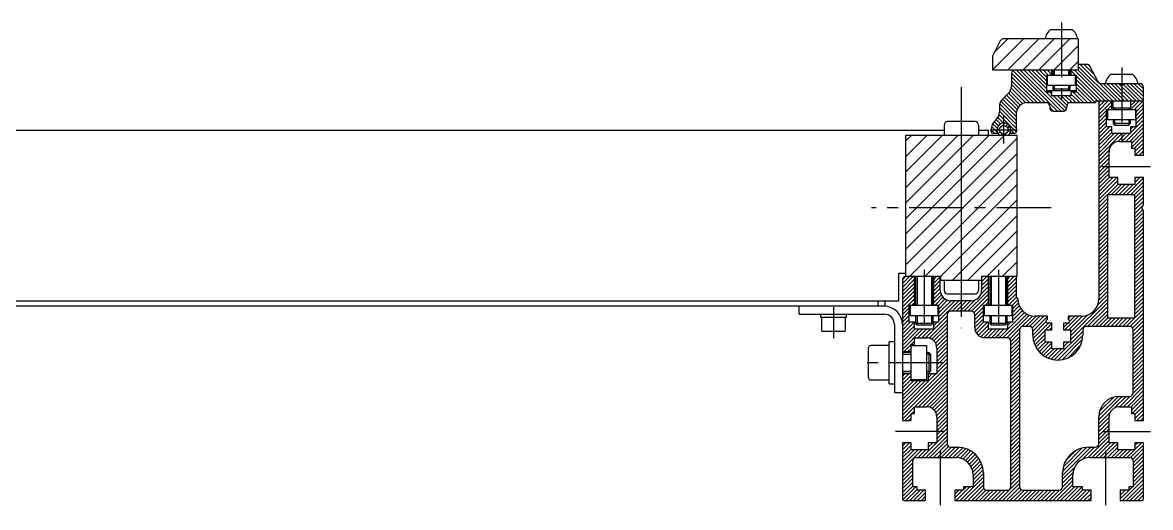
# Model space of a CAD drawing. Extents: x -10 to 4174, y -8 to 1201.
# Drawn here: x 3846.4 to 4173.7, y 66 to 206.8 of the extents above; entities that cross this region are included whole.
import ezdxf

# ---------------------------------------------------------------- set-up
doc = ezdxf.new("R2010")
doc.units = 0
doc.header["$LTSCALE"] = 0.5
doc.linetypes.add('CENTER', pattern=[50.8, 31.75, -6.35, 6.35, -6.35])
for name, color, linetype in [('MSM_CENTER', 1, 'CENTER'), ('MSM_CONTINUOUS', 7, 'CONTINUOUS'), ('MSM_NARROW', 5, 'CONTINUOUS')]:
    doc.layers.add(name, color=color, linetype=linetype)

msp = doc.modelspace()

# ---------------------------------------------------------------- linework, layer by layer
at = {"layer": 'MSM_CENTER'}
for p, q in [((4147.9, 206.75), (4147.9, 183.5)), ((4165.4, 193.75), (4165.4, 172.5)), ((4118.85, 188), (4118.85, 118)), ((4131.2, 171.6), (4131.2, 179.6)), ((4127.2, 175.6), (4135.2, 175.6)), ((4159.75, 165), (4173.75, 165)), ((4144.95, 153), (4092.75, 153)), ((4108.1, 135), (4108.1, 115.75)), ((4129.6, 135), (4129.6, 115.75)), ((4081.75, 124.1), (4081.75, 115.1)), ((4113.75, 108), (4089.95, 108)), ((4113.75, 88), (4099.75, 88)), ((4159.75, 88), (4173.75, 88)), ((4112.75, 82.5), (4112.75, 66)), ((4160.75, 82.5), (4160.75, 66))]:
    msp.add_line(p, q, dxfattribs=at)
at = {"layer": 'MSM_CONTINUOUS'}
for p, q in [((4144.77, 204.75), (4151.02, 204.75)), ((4130.12, 201.45), (4128.01, 197.21)), ((4152.9, 202), (4131.02, 202)), ((4152.9, 193), (4152.9, 202)), ((4127.9, 196.76), (4127.9, 193)), ((4155.3, 194.6), (4152.9, 194.6)), ((4158.62, 189.53), (4156.18, 194.07)), ((4127.9, 193), (4152.9, 193)), ((4133.4, 192), (4133.4, 188.34)), ((4143.65, 191.5), (4152.15, 191.5)), ((4143.65, 186.5), (4143.65, 191.5)), ((4143.9, 188.5), (4143.9, 191.5)), ((4145.15, 191.5), (4145.15, 193)), ((4145.4, 193), (4145.4, 191.5)), ((4150.4, 191.5), (4150.4, 193)), ((4150.65, 193), (4150.65, 191.5)), ((4151.9, 191.5), (4151.9, 188.5)), ((4152.15, 191.5), (4152.15, 186.5)), ((4162.27, 191.75), (4168.52, 191.75)), ((4143.65, 187), (4152.15, 187)), ((4151.9, 188.5), (4143.9, 188.5)), ((4145.4, 188.5), (4145.4, 187.43)), ((4150.4, 187.43), (4145.4, 187.43)), ((4145.4, 187.43), (4145.83, 187)), ((4149.97, 187), (4150.4, 187.43)), ((4150.4, 188.5), (4150.4, 187.43)), ((4170.7, 189), (4159.5, 189)), ((4165.4, 188.5), (4164.53, 189)), ((4166.27, 189), (4165.4, 188.5)), ((4171.7, 184), (4171.7, 188)), ((4132.52, 186.22), (4130.78, 184.48)), ((4137.9, 183.5), (4143.5, 183.5)), ((4145.15, 186.5), (4143.65, 186.5)), ((4145.15, 185.5), (4145.15, 186.5)), ((4150.65, 185.5), (4145.15, 185.5)), ((4150.5, 183.5), (4157.9, 183.5)), ((4150.65, 186.5), (4150.65, 185.5)), ((4152.15, 186.5), (4150.65, 186.5)), ((4157.9, 184), (4171.7, 184)), ((4157.9, 183.5), (4157.9, 184)), ((4158.75, 183.5), (4158.75, 126.51)), ((4162.5, 181.5), (4162.5, 184)), ((4162.8, 184), (4162.8, 182)), ((4168, 184), (4168, 181.5)), ((4171.75, 168.25), (4171.75, 183.5)), ((4129.9, 182.36), (4129.9, 180.74)), ((4134.9, 175.1), (4134.9, 180.5)), ((4144.5, 182.5), (4144.5, 182)), ((4145.5, 181), (4148.5, 181)), ((4149.5, 182), (4149.5, 182.5)), ((4161, 181.5), (4169.5, 181.5)), ((4161, 176.5), (4161, 181.5)), ((4161.4, 178.5), (4161.4, 181.5)), ((4162.8, 182), (4168, 182)), ((4162.9, 182), (4162.9, 181.5)), ((4167.9, 181.5), (4167.9, 182)), ((4169.4, 181.5), (4169.4, 178.5)), ((4169.5, 181.5), (4169.5, 176.5)), ((4113.85, 177), (4113.85, 174.08)), ((4122.85, 178), (4114.85, 178)), ((4123.85, 177), (4123.85, 174.08)), ((4169.4, 178.5), (4161.4, 178.5)), ((4162.9, 178.5), (4162.9, 177.43)), ((4167.9, 177.43), (4162.9, 177.43)), ((4162.9, 177.43), (4163.33, 177)), ((4163.33, 177), (4167.47, 177)), ((4167.47, 177), (4167.9, 177.43)), ((4167.9, 178.5), (4167.9, 177.43)), ((3539.65, 175.5), (4113.85, 175.5)), ((4102.75, 174.08), (4134.95, 174.08)), ((4102.75, 133), (4102.75, 174.08)), ((4118.85, 174.08), (4118.85, 131.92)), ((4123.85, 175.5), (4126.75, 175.5)), ((4126.75, 174.08), (4126.75, 175.5)), ((4127.5, 175.6), (4127.5, 175.1)), ((4128, 174.6), (4129.11, 174.6)), ((4133.29, 174.6), (4134.4, 174.6)), ((4134.95, 174.08), (4134.95, 133)), ((4162.5, 176.5), (4161, 176.5)), ((4162.5, 174.5), (4162.5, 176.5)), ((4168, 174.5), (4162.5, 174.5)), ((4168, 176.5), (4168, 174.5)), ((4169.5, 176.5), (4168, 176.5)), ((4164.75, 172.25), (4168.25, 172.25)), ((4168.25, 172.25), (4168.25, 170.25)), ((4168.25, 170.25), (4169.25, 170.25)), ((4169.25, 170.25), (4169.25, 168.25)), ((4161.75, 161.75), (4161.75, 169.25)), ((4169.25, 168.25), (4171.75, 168.25)), ((4164.25, 161.75), (4161.75, 161.75)), ((4164.25, 159.75), (4164.25, 161.75)), ((4171.75, 161.75), (4169.25, 161.75)), ((4169.25, 161.75), (4169.25, 159.75)), ((4171.75, 153.87), (4171.75, 161.75)), ((4169.25, 159.75), (4164.25, 159.75)), ((4169.25, 156.75), (4161.25, 156.75)), ((4161.25, 156.75), (4161.25, 121)), ((4169.25, 121), (4169.25, 156.75)), ((4171.25, 153), (4171.75, 153.87)), ((4171.75, 152.13), (4171.25, 153)), ((4171.75, 91.25), (4171.75, 152.13)), ((4100.75, 126), (4100.75, 134)), ((4100.75, 134), (4102.75, 134)), ((4101.75, 132), (4101.75, 91.25)), ((4112.95, 133), (4102.75, 133)), ((4105.25, 124.75), (4105.25, 133)), ((4105.6, 133), (4105.6, 124.75)), ((4110.6, 124.75), (4110.6, 133)), ((4110.75, 133), (4110.75, 124.75)), ((4112.75, 129), (4112.75, 133)), ((4112.95, 131.92), (4112.95, 133)), ((4124.75, 131.92), (4112.95, 131.92)), ((4113.85, 131.92), (4113.85, 129)), ((4123.85, 131.92), (4123.85, 129)), ((4124.75, 133), (4124.75, 129)), ((4134.95, 133), (4124.75, 133)), ((4126.75, 124.75), (4126.75, 133)), ((4127.1, 133), (4127.1, 124.75)), ((4132.1, 124.75), (4132.1, 133)), ((4132.25, 133), (4132.25, 124.75)), ((4134.85, 126.91), (4134.85, 133)), ((4114.85, 128), (4122.85, 128)), ((3552.75, 126), (4100.75, 126)), ((4094.75, 124.4), (4094.75, 126)), ((4096.75, 124.4), (4096.75, 126)), ((4103.75, 124.75), (4112.25, 124.75)), ((4103.75, 119.75), (4103.75, 124.75)), ((4104.1, 121.75), (4104.1, 124.75)), ((4112.1, 121.75), (4112.1, 124.75)), ((4112.25, 124.75), (4112.25, 119.75)), ((4121.75, 126), (4115.75, 126)), ((4125.25, 124.75), (4133.75, 124.75)), ((4125.25, 119.75), (4125.25, 124.75)), ((4125.6, 121.75), (4125.6, 124.75)), ((4133.6, 121.75), (4133.6, 124.75)), ((4133.75, 124.75), (4133.75, 119.75)), ((4096.75, 124.4), (3556.75, 124.4)), ((4071.75, 122.1), (4071.75, 124.4)), ((4071.75, 122.1), (4096.45, 122.1)), ((4077.95, 122.1), (4077.95, 121.1)), ((4085.55, 121.1), (4085.55, 122.1)), ((4104.1, 121.75), (4112.1, 121.75)), ((4105.6, 121.75), (4105.6, 119.43)), ((4110.6, 121.75), (4110.6, 119.43)), ((4114.75, 122), (4114.75, 84.5)), ((4121.75, 123), (4115.75, 123)), ((4122.75, 118.25), (4122.75, 122)), ((4125.6, 121.75), (4133.6, 121.75)), ((4127.1, 121.75), (4127.1, 119.43)), ((4132.1, 121.75), (4132.1, 119.43)), ((4143.85, 121.51), (4140.25, 121.51)), ((4143.85, 120.51), (4143.85, 121.51)), ((4149.85, 121.51), (4149.85, 120.51)), ((4153.75, 121.51), (4149.85, 121.51)), ((4085.55, 121.1), (4077.95, 121.1)), ((4078.25, 121.1), (4078.25, 117.5)), ((4085.25, 117.5), (4085.25, 121.1)), ((4099.45, 119.1), (4099.45, 99.4)), ((4105.25, 119.75), (4103.75, 119.75)), ((4105.25, 117.75), (4105.25, 119.75)), ((4110.6, 119.43), (4105.6, 119.43)), ((4105.6, 119.43), (4106.03, 119)), ((4106.03, 119), (4110.17, 119)), ((4110.17, 119), (4110.6, 119.43)), ((4110.75, 119.75), (4110.75, 117.75)), ((4112.25, 119.75), (4110.75, 119.75)), ((4126.75, 119.75), (4125.25, 119.75)), ((4126.75, 117.75), (4126.75, 119.75)), ((4132.1, 119.43), (4127.1, 119.43)), ((4127.1, 119.43), (4127.53, 119)), ((4127.53, 119), (4131.67, 119)), ((4131.67, 119), (4132.1, 119.43)), ((4132.25, 119.75), (4132.25, 117.75)), ((4133.75, 119.75), (4132.25, 119.75)), ((4138.6, 118.5), (4136.75, 118.5)), ((4145.15, 119.51), (4143.85, 119.51)), ((4145.15, 117.51), (4145.15, 119.51)), ((4148.55, 119.51), (4148.55, 117.51)), ((4149.85, 119.51), (4148.55, 119.51)), ((4167.75, 118.5), (4155.1, 118.5)), ((4161.25, 121), (4169.25, 121)), ((4084.85, 117.1), (4078.65, 117.1)), ((4110.75, 117.75), (4105.25, 117.75)), ((4105.25, 115.25), (4108.75, 115.25)), ((4105.25, 113.25), (4105.25, 115.25)), ((4132.25, 115.25), (4125.75, 115.25)), ((4132.25, 117.75), (4126.75, 117.75)), ((4135.75, 117.5), (4135.75, 72)), ((4139.6, 116), (4139.6, 117.5)), ((4143.15, 117.51), (4145.15, 117.51)), ((4143.15, 114.01), (4143.15, 117.51)), ((4148.55, 117.51), (4150.55, 117.51)), ((4150.55, 117.51), (4150.55, 114.01)), ((4154.1, 117.5), (4154.1, 116)), ((4168.75, 99.25), (4168.75, 117.5)), ((4091.95, 103.6), (4091.95, 112.4)), ((4097.95, 113), (4092.55, 113)), ((4097.95, 101.9), (4097.95, 114.1)), ((4099.45, 114.1), (4097.95, 114.1)), ((4104.25, 102.75), (4104.25, 113.25)), ((4104.25, 113.25), (4105.25, 113.25)), ((4104.25, 113), (4108.75, 113)), ((4108.75, 113), (4108.75, 103)), ((4111.75, 112.25), (4111.75, 104.75)), ((4133.25, 72), (4133.25, 114.25)), ((4145.15, 114.01), (4143.15, 114.01)), ((4145.15, 112.01), (4145.15, 114.01)), ((4148.55, 112.01), (4145.15, 112.01)), ((4148.55, 114.01), (4148.55, 112.01)), ((4150.55, 114.01), (4148.55, 114.01)), ((4101.75, 111.25), (4104.25, 111.25)), ((4104.25, 111), (4101.75, 111)), ((4108.75, 111), (4109.41, 111)), ((4109.95, 110.46), (4109.41, 111)), ((4109.41, 111), (4109.41, 105)), ((4109.95, 110.46), (4109.95, 105.54)), ((4101.75, 105), (4104.25, 105)), ((4108.75, 105), (4109.41, 105)), ((4109.41, 105), (4109.95, 105.54)), ((4092.55, 103), (4097.95, 103)), ((4097.95, 101.9), (4099.45, 101.9)), ((4104.25, 104.75), (4101.75, 104.75)), ((4108.75, 103), (4104.25, 103)), ((4109.25, 102.75), (4104.25, 102.75)), ((4109.25, 104.75), (4109.25, 102.75)), ((4111.75, 104.75), (4109.25, 104.75)), ((4099.45, 99.4), (4101.75, 99.4)), ((4164.75, 98.25), (4167.75, 98.25)), ((4105.25, 95.25), (4108.75, 95.25)), ((4105.25, 93.25), (4105.25, 95.25)), ((4164.75, 95.25), (4168.25, 95.25)), ((4168.25, 95.25), (4168.25, 93.25)), ((4104.25, 91.25), (4104.25, 93.25)), ((4104.25, 93.25), (4105.25, 93.25)), ((4111.75, 92.25), (4111.75, 84.75)), ((4158.75, 84.5), (4158.75, 92.25)), ((4161.75, 84.75), (4161.75, 92.25)), ((4168.25, 93.25), (4169.25, 93.25)), ((4169.25, 93.25), (4169.25, 91.25)), ((4101.75, 91.25), (4104.25, 91.25)), ((4169.25, 91.25), (4171.75, 91.25)), ((4101.75, 84.75), (4101.75, 68.5)), ((4104.25, 84.75), (4101.75, 84.75)), ((4104.25, 82.75), (4104.25, 84.75)), ((4109.25, 82.75), (4104.25, 82.75)), ((4109.25, 84.75), (4109.25, 82.75)), ((4111.75, 84.75), (4109.25, 84.75)), ((4115.75, 83.5), (4117.75, 83.5)), ((4155.75, 83.5), (4157.75, 83.5)), ((4164.25, 84.75), (4161.75, 84.75)), ((4164.25, 82.75), (4164.25, 84.75)), ((4169.25, 82.75), (4164.25, 82.75)), ((4169.25, 84.75), (4169.25, 82.75)), ((4171.75, 84.75), (4169.25, 84.75)), ((4171.75, 68.5), (4171.75, 84.75)), ((4104.75, 72), (4104.75, 79.5)), ((4105.75, 80.5), (4117.25, 80.5)), ((4156.25, 80.5), (4167.75, 80.5)), ((4168.75, 79.5), (4168.75, 72)), ((4122.25, 75.5), (4122.25, 72)), ((4125.25, 76), (4125.25, 72)), ((4148.25, 72), (4148.25, 76)), ((4151.25, 72), (4151.25, 75.5)), ((4106, 72), (4104.75, 72)), ((4106, 71), (4106, 72)), ((4108.5, 71), (4106, 71)), ((4108.5, 68), (4108.5, 71)), ((4117, 71), (4117, 68)), ((4119.5, 71), (4117, 71)), ((4119.5, 72), (4119.5, 71)), ((4122.25, 72), (4119.5, 72)), ((4126.25, 71), (4132.25, 71)), ((4136.75, 71), (4147.25, 71)), ((4154, 72), (4151.25, 72)), ((4154, 71), (4154, 72)), ((4156.5, 71), (4154, 71)), ((4156.5, 68), (4156.5, 71)), ((4165, 71), (4165, 68)), ((4167.5, 71), (4165, 71)), ((4167.5, 72), (4167.5, 71)), ((4168.75, 72), (4167.5, 72)), ((4102.25, 68), (4108.5, 68)), ((4117, 68), (4156.5, 68)), ((4165, 68), (4171.25, 68))]:
    msp.add_line(p, q, dxfattribs=at)
msp.add_circle((4131.2, 175.6), 1.25, dxfattribs=at)
for centre, radius, start, end in [((4147.81, 201.1), 4.75, 129.7731, 169.0684), ((4147.99, 201.1), 4.75, 10.9316, 50.2269), ((4131.02, 201), 1, 90, 153.4349), ((4128.9, 196.76), 1, 153.4349, 180), ((4155.3, 193.6), 1, 28.1786, 90), ((4134.4, 192), 1, 90, 180), ((4165.31, 188.1), 4.75, 129.7731, 169.0684), ((4165.49, 188.1), 4.75, 10.9316, 50.2269), ((4130.4, 188.34), 3, 315, 0), ((4159.5, 190), 1, 208.1786, 270), ((4170.7, 188), 1, 360, 90), ((4132.9, 182.36), 3, 135, 180), ((4137.9, 180.5), 3, 90, 180), ((4143.5, 182.5), 1, 360, 90), ((4150.5, 182.5), 1, 90, 180), ((4159.25, 183.5), 0.5, 90, 180), ((4171.25, 183.5), 0.5, 360, 90), ((4126.9, 180.74), 3, 309.9255, 360), ((4145.5, 182), 1, 180, 270), ((4148.5, 182), 1, 270, 0), ((4114.85, 177), 1, 90, 180), ((4122.85, 177), 1, 0, 90), ((4131.2, 175.6), 3.7, 129.9255, 180), ((4131.2, 175.6), 2, 310.5358, 229.4642), ((4128, 175.1), 0.5, 180, 270), ((4129.11, 174.9), 0.3, 270, 333.3458), ((4133.29, 174.9), 0.3, 206.6542, 270), ((4134.4, 175.1), 0.5, 270, 360), ((4164.75, 169.25), 3, 90, 180), ((4102.75, 132), 1, 90, 180), ((4115.75, 129), 3, 180, 270), ((4114.85, 129), 1, 180, 270), ((4121.75, 129), 3, 270, 0), ((4122.85, 129), 1, 270, 360), ((4135.73, 127.38), 1, 208.5701, 241.4299), ((4140.25, 126.51), 5, 180, 270), ((4153.75, 126.51), 5, 270, 360), ((4096.45, 119.1), 5.3, 0, 90), ((4096.45, 119.1), 3, 360, 90), ((4115.75, 122), 1, 90, 180), ((4121.75, 122), 1, 360, 90), ((4125.75, 118.25), 3, 180, 270), ((4136.75, 117.5), 1, 90, 180), ((4138.6, 117.5), 1, 360, 90), ((4143.85, 120.01), 0.5, 90, 270), ((4149.85, 120.01), 0.5, 270, 90), ((4155.1, 117.5), 1, 90, 180), ((4167.75, 117.5), 1, 360, 90), ((4078.65, 117.5), 0.4, 180, 270), ((4084.85, 117.5), 0.4, 270, 0), ((4108.75, 112.25), 3, 360, 90), ((4132.25, 114.25), 1, 360, 90), ((4146.85, 116), 7.25, 180, 0), ((4092.55, 112.4), 0.6, 90, 180), ((4092.55, 103.6), 0.6, 180, 270), ((4164.75, 92.25), 6, 90, 180), ((4167.75, 99.25), 1, 270, 0), ((4108.75, 92.25), 3, 360, 90), ((4164.75, 92.25), 3, 90, 180), ((4115.75, 84.5), 1, 180, 270), ((4117.75, 76), 7.5, 0, 90), ((4155.75, 76), 7.5, 90, 180), ((4157.75, 84.5), 1, 270, 0), ((4105.75, 79.5), 1, 90, 180), ((4117.25, 75.5), 5, 0, 90), ((4156.25, 75.5), 5, 90, 180), ((4167.75, 79.5), 1, 360, 90), ((4126.25, 72), 1, 180, 270), ((4132.25, 72), 1, 270, 0), ((4136.75, 72), 1, 180, 270), ((4147.25, 72), 1, 270, 0), ((4102.25, 68.5), 0.5, 180, 270), ((4171.25, 68.5), 0.5, 270, 0)]:
    msp.add_arc(centre, radius, start, end, dxfattribs=at)
at = {"layer": 'MSM_NARROW'}
for p, q in [((4127.9, 193.03), (4136.87, 202)), ((4128.42, 198.04), (4132.38, 202)), ((4132.36, 193), (4141.36, 202)), ((4136.85, 193), (4145.85, 202)), ((4141.34, 193), (4150.34, 202)), ((4145.83, 193), (4152.9, 200.07)), ((4150.32, 193), (4152.9, 195.58)), ((4162.84, 184), (4152.9, 193.94)), ((4163.96, 184), (4153.36, 194.6)), ((4157.54, 191.55), (4154.48, 194.6)), ((4156.24, 193.96), (4155.68, 194.52)), ((4140.89, 183.5), (4133.4, 190.99)), ((4142.01, 183.5), (4133.41, 192.1)), ((4143.13, 183.5), (4133.82, 192.81)), ((4146.75, 181), (4134.75, 193)), ((4147.88, 181), (4135.88, 193)), ((4148.91, 181.09), (4137, 193)), ((4143.65, 187.47), (4138.12, 193)), ((4143.65, 188.59), (4139.24, 193)), ((4143.65, 189.72), (4140.37, 193)), ((4143.65, 190.84), (4141.49, 193)), ((4144.11, 191.5), (4142.61, 193)), ((4145.15, 191.58), (4143.73, 193)), ((4145.15, 192.71), (4144.86, 193)), ((4145.83, 193), (4145.83, 191.5)), ((4149.97, 193), (4149.97, 191.5)), ((4151.97, 191.5), (4150.65, 192.82)), ((4150.85, 191.5), (4150.65, 191.7)), ((4160.59, 184), (4151.59, 193)), ((4159.47, 184), (4152.15, 191.32)), ((4158.35, 184), (4152.15, 190.2)), ((4161.71, 184), (4152.71, 193)), ((4136.66, 183.23), (4133.02, 186.88)), ((4137.54, 183.48), (4133.33, 187.69)), ((4139.76, 183.5), (4133.4, 189.86)), ((4138.64, 183.5), (4133.4, 188.74)), ((4145.83, 188.5), (4145.83, 187)), ((4149.97, 188.5), (4149.97, 187)), ((4157.72, 183.5), (4152.15, 189.07)), ((4156.6, 183.5), (4152.15, 187.95)), ((4155.48, 183.5), (4152.15, 186.83)), ((4165.08, 184), (4160.08, 189)), ((4166.2, 184), (4161.2, 189)), ((4167.33, 184), (4162.33, 189)), ((4168.45, 184), (4163.45, 189)), ((4169.57, 184), (4164.62, 188.95)), ((4170.69, 184), (4165.9, 188.79)), ((4171.7, 184.12), (4166.82, 189)), ((4171.7, 185.24), (4167.94, 189)), ((4171.7, 186.36), (4169.06, 189)), ((4171.7, 187.49), (4170.19, 189)), ((4134.9, 179.38), (4130.35, 183.93)), ((4134.9, 180.51), (4130.85, 184.55)), ((4135.06, 181.47), (4131.41, 185.11)), ((4135.44, 182.21), (4131.98, 185.68)), ((4135.97, 182.8), (4132.54, 186.24)), ((4145.15, 185.97), (4144.62, 186.5)), ((4149.44, 181.68), (4145.62, 185.5)), ((4149.53, 182.72), (4146.74, 185.5)), ((4150, 183.37), (4147.87, 185.5)), ((4150.99, 183.5), (4148.99, 185.5)), ((4152.11, 183.5), (4150.11, 185.5)), ((4153.23, 183.5), (4150.65, 186.08)), ((4154.36, 183.5), (4151.36, 186.5)), ((4157.85, 183.5), (4157.9, 183.55)), ((4158.75, 183.47), (4159.28, 184)), ((4158.75, 182.35), (4160.4, 184)), ((4158.75, 181.23), (4161.52, 184)), ((4158.75, 180.1), (4162.5, 183.85)), ((4168, 181.5), (4170.5, 184)), ((4168, 182.62), (4169.38, 184)), ((4168, 183.74), (4168.26, 184)), ((4169.13, 181.5), (4171.54, 183.91)), ((4134.9, 177.14), (4129.9, 182.14)), ((4134.9, 176.02), (4129.9, 181.02)), ((4134.9, 178.26), (4130.01, 183.15)), ((4145.63, 181), (4144.5, 182.13)), ((4158.75, 178.98), (4161, 181.23)), ((4158.75, 177.86), (4161, 180.11)), ((4161.27, 181.5), (4162.5, 182.73)), ((4162.39, 181.5), (4162.5, 181.61)), ((4163.33, 182), (4163.33, 181.5)), ((4167.47, 182), (4167.47, 181.5)), ((4169.5, 180.75), (4171.75, 183)), ((4169.5, 179.63), (4171.75, 181.88)), ((4169.5, 178.51), (4171.75, 180.76)), ((4129.25, 176.05), (4127.95, 177.36)), ((4129.61, 176.81), (4128.4, 178.02)), ((4130.21, 177.34), (4128.98, 178.57)), ((4131.08, 177.59), (4129.47, 179.2)), ((4129.53, 176.7), (4130.09, 177.27)), ((4134.87, 174.93), (4129.8, 179.99)), ((4130.69, 176.74), (4131.52, 177.57)), ((4131.78, 176.71), (4132.33, 177.25)), ((4158.75, 176.74), (4161, 178.99)), ((4158.75, 175.61), (4161, 177.86)), ((4163.33, 178.5), (4163.33, 177)), ((4166.61, 172.25), (4171.75, 177.39)), ((4167.47, 178.5), (4167.47, 177)), ((4168, 174.76), (4171.75, 178.51)), ((4169.5, 177.38), (4171.75, 179.63)), ((4102.75, 145.43), (4131.85, 174.54)), ((4102.75, 172.37), (4104.46, 174.08)), ((4102.75, 167.88), (4108.95, 174.08)), ((4102.75, 163.39), (4113.44, 174.08)), ((4102.75, 158.9), (4117.93, 174.08)), ((4102.75, 154.41), (4122.42, 174.08)), ((4102.75, 149.92), (4126.91, 174.08)), ((4128.46, 174.6), (4127.5, 175.56)), ((4129.36, 174.82), (4127.63, 176.55)), ((4129.23, 175.28), (4130.06, 176.11)), ((4129.55, 174.47), (4130.09, 175.02)), ((4130.28, 174.08), (4130.67, 174.47)), ((4132.26, 174.95), (4133.18, 175.86)), ((4132.33, 176.13), (4132.88, 176.68)), ((4134.07, 174.6), (4133.2, 175.48)), ((4158.75, 174.49), (4161, 176.74)), ((4158.75, 173.37), (4161.88, 176.5)), ((4158.75, 172.25), (4162.5, 176)), ((4158.75, 171.12), (4162.5, 174.87)), ((4158.75, 170), (4163.25, 174.5)), ((4158.75, 168.88), (4164.37, 174.5)), ((4158.75, 167.76), (4165.49, 174.5)), ((4164.34, 172.22), (4166.62, 174.5)), ((4165.49, 172.25), (4167.74, 174.5)), ((4167.73, 172.25), (4171.75, 176.27)), ((4168, 175.88), (4168.62, 176.5)), ((4168.25, 171.64), (4171.75, 175.14)), ((4168.25, 170.52), (4171.75, 174.02)), ((4102.75, 140.94), (4134.95, 173.14)), ((4169.1, 170.25), (4171.75, 172.9)), ((4169.25, 169.28), (4171.75, 171.78)), ((4169.35, 168.25), (4171.75, 170.65)), ((4102.75, 136.45), (4134.95, 168.65)), ((4158.75, 166.63), (4161.78, 169.66)), ((4158.75, 165.51), (4161.75, 168.51)), ((4158.75, 164.39), (4161.75, 167.39)), ((4170.47, 168.25), (4171.75, 169.53)), ((4171.59, 168.25), (4171.75, 168.41)), ((4103.79, 133), (4134.95, 164.16)), ((4158.75, 163.27), (4161.75, 166.27)), ((4158.75, 162.14), (4161.75, 165.14)), ((4158.75, 161.02), (4161.75, 164.02)), ((4158.75, 159.9), (4161.75, 162.9)), ((4158.75, 158.78), (4161.75, 161.78)), ((4158.75, 157.65), (4162.85, 161.75)), ((4158.75, 156.53), (4163.97, 161.75)), ((4158.75, 155.41), (4164.25, 160.91)), ((4166.83, 156.75), (4171.75, 161.67)), ((4167.95, 156.75), (4171.75, 160.55)), ((4169.25, 161.42), (4169.58, 161.75)), ((4169.25, 160.29), (4170.71, 161.75)), ((4108.28, 133), (4134.95, 159.67)), ((4158.75, 154.29), (4164.25, 159.79)), ((4162.34, 156.75), (4165.34, 159.75)), ((4163.46, 156.75), (4166.46, 159.75)), ((4164.58, 156.75), (4167.58, 159.75)), ((4165.71, 156.75), (4168.71, 159.75)), ((4169.07, 156.75), (4171.75, 159.43)), ((4169.25, 155.8), (4171.75, 158.3)), ((4169.25, 154.68), (4171.75, 157.18)), ((4112.77, 133), (4134.95, 155.18)), ((4158.75, 153.16), (4161.25, 155.66)), ((4158.75, 152.04), (4161.25, 154.54)), ((4169.25, 153.56), (4171.75, 156.06)), ((4169.25, 152.44), (4171.75, 154.94)), ((4116.18, 131.92), (4134.95, 150.69)), ((4158.75, 150.92), (4161.25, 153.42)), ((4158.75, 149.79), (4161.25, 152.29)), ((4158.75, 148.67), (4161.25, 151.17)), ((4169.25, 151.31), (4171.68, 153.74)), ((4169.25, 150.19), (4171.55, 152.49)), ((4169.25, 149.07), (4171.75, 151.57)), ((4158.75, 147.55), (4161.25, 150.05)), ((4158.75, 146.43), (4161.25, 148.93)), ((4158.75, 145.3), (4161.25, 147.8)), ((4169.25, 147.95), (4171.75, 150.45)), ((4169.25, 146.82), (4171.75, 149.32)), ((4169.25, 145.7), (4171.75, 148.2)), ((4120.67, 131.92), (4134.95, 146.2)), ((4158.75, 144.18), (4161.25, 146.68)), ((4158.75, 143.06), (4161.25, 145.56)), ((4158.75, 141.94), (4161.25, 144.44)), ((4169.25, 144.58), (4171.75, 147.08)), ((4169.25, 143.46), (4171.75, 145.96)), ((4169.25, 142.33), (4171.75, 144.83)), ((4126.24, 133), (4134.95, 141.71)), ((4158.75, 140.81), (4161.25, 143.31)), ((4158.75, 139.69), (4161.25, 142.19)), ((4158.75, 138.57), (4161.25, 141.07)), ((4169.25, 141.21), (4171.75, 143.71)), ((4169.25, 140.09), (4171.75, 142.59)), ((4169.25, 138.97), (4171.75, 141.47)), ((4158.75, 137.45), (4161.25, 139.95)), ((4158.75, 136.32), (4161.25, 138.82)), ((4158.75, 135.2), (4161.25, 137.7)), ((4169.25, 137.84), (4171.75, 140.34)), ((4169.25, 136.72), (4171.75, 139.22)), ((4169.25, 135.6), (4171.75, 138.1)), ((4130.73, 133), (4134.95, 137.22)), ((4158.75, 134.08), (4161.25, 136.58)), ((4158.75, 132.96), (4161.25, 135.46)), ((4158.75, 131.83), (4161.25, 134.33)), ((4169.25, 134.48), (4171.75, 136.98)), ((4169.25, 133.35), (4171.75, 135.85)), ((4169.25, 132.23), (4171.75, 134.73)), ((4101.75, 130.96), (4103.79, 133)), ((4101.75, 129.84), (4104.91, 133)), ((4101.75, 128.72), (4105.25, 132.22)), ((4101.75, 127.59), (4105.25, 131.09)), ((4101.76, 132.1), (4102.65, 132.99)), ((4106.03, 133), (4106.03, 124.75)), ((4110.17, 133), (4110.17, 124.75)), ((4110.75, 132.1), (4111.65, 133)), ((4110.75, 130.98), (4112.75, 132.98)), ((4110.75, 129.86), (4112.75, 131.86)), ((4124.75, 132.63), (4125.12, 133)), ((4124.75, 131.51), (4126.24, 133)), ((4124.75, 130.39), (4126.75, 132.39)), ((4124.75, 129.27), (4126.75, 131.27)), ((4127.53, 133), (4127.53, 124.75)), ((4131.67, 133), (4131.67, 124.75)), ((4132.25, 131.15), (4134.1, 133)), ((4132.25, 132.28), (4132.97, 133)), ((4132.25, 130.03), (4134.85, 132.63)), ((4132.25, 128.91), (4134.85, 131.51)), ((4158.75, 130.71), (4161.25, 133.21)), ((4158.75, 129.59), (4161.25, 132.09)), ((4158.75, 128.47), (4161.25, 130.97)), ((4169.25, 131.11), (4171.75, 133.61)), ((4169.25, 129.99), (4171.75, 132.49)), ((4169.25, 128.86), (4171.75, 131.36)), ((4101.75, 126.47), (4105.25, 129.97)), ((4101.75, 125.35), (4105.25, 128.85)), ((4101.75, 124.23), (4105.25, 127.73)), ((4110.75, 128.74), (4112.75, 130.74)), ((4110.75, 127.61), (4112.75, 129.61)), ((4110.75, 126.49), (4112.79, 128.53)), ((4110.75, 125.37), (4113.06, 127.68)), ((4120.73, 123), (4126.75, 129.02)), ((4121.85, 123), (4126.75, 127.9)), ((4124.55, 127.94), (4126.75, 130.14)), ((4132.25, 127.79), (4134.85, 130.39)), ((4132.25, 126.66), (4134.85, 129.26)), ((4132.25, 125.54), (4134.85, 128.14)), ((4158.73, 126.2), (4161.25, 128.72)), ((4158.75, 127.34), (4161.25, 129.84)), ((4169.25, 127.74), (4171.75, 130.24)), ((4169.25, 126.62), (4171.75, 129.12)), ((4169.25, 125.5), (4171.75, 128)), ((4101.75, 123.1), (4105.25, 126.6)), ((4104.52, 124.75), (4105.25, 125.48)), ((4111.25, 124.75), (4113.51, 127.01)), ((4112.25, 124.62), (4114.11, 126.49)), ((4112.25, 123.5), (4114.88, 126.13)), ((4112.25, 121.26), (4116.99, 126)), ((4112.25, 122.38), (4115.87, 126)), ((4112.25, 120.13), (4118.12, 126)), ((4116.24, 123), (4119.24, 126)), ((4117.36, 123), (4120.36, 126)), ((4118.48, 123), (4121.48, 126)), ((4119.61, 123), (4122.81, 126.2)), ((4122.56, 122.59), (4126.75, 126.78)), ((4125.85, 124.75), (4126.75, 125.65)), ((4132.58, 124.75), (4134.85, 127.02)), ((4133.71, 124.75), (4135.26, 126.31)), ((4133.75, 123.67), (4135.4, 125.32)), ((4133.75, 122.55), (4135.68, 124.48)), ((4150.55, 115.78), (4161.25, 126.48)), ((4150.55, 114.65), (4161.25, 125.35)), ((4158.44, 124.79), (4161.25, 127.6)), ((4169.25, 124.37), (4171.75, 126.87)), ((4169.25, 123.25), (4171.75, 125.75)), ((4169.25, 122.13), (4171.75, 124.63)), ((4101.75, 121.98), (4103.75, 123.98)), ((4101.75, 120.86), (4103.75, 122.86)), ((4101.75, 119.74), (4103.75, 121.74)), ((4106.03, 121.75), (4106.03, 119)), ((4108.49, 115.25), (4114.75, 121.51)), ((4110.17, 121.75), (4110.17, 119)), ((4122.75, 121.65), (4125.25, 124.15)), ((4122.75, 120.53), (4125.25, 123.03)), ((4122.75, 119.41), (4125.25, 121.91)), ((4127.53, 121.75), (4127.53, 119)), ((4129.82, 115.25), (4137.15, 122.58)), ((4130.94, 115.25), (4137.83, 122.14)), ((4131.67, 121.75), (4131.67, 119)), ((4132.06, 115.25), (4138.6, 121.79)), ((4133.75, 121.43), (4136.08, 123.76)), ((4133.75, 120.3), (4136.57, 123.13)), ((4136.34, 118.4), (4139.5, 121.57)), ((4137.56, 118.5), (4140.56, 121.51)), ((4138.67, 118.49), (4141.69, 121.51)), ((4139.4, 118.09), (4142.81, 121.51)), ((4139.6, 117.17), (4143.85, 121.42)), ((4148.91, 117.51), (4152.91, 121.51)), ((4149.85, 120.69), (4150.67, 121.51)), ((4150.03, 117.51), (4154.05, 121.52)), ((4150.34, 120.06), (4151.79, 121.51)), ((4150.55, 116.9), (4155.46, 121.81)), ((4155.52, 118.5), (4161.25, 124.23)), ((4156.64, 118.5), (4161.25, 123.11)), ((4157.76, 118.5), (4161.25, 121.99)), ((4167.85, 118.49), (4171.75, 122.38)), ((4168.56, 118.07), (4171.75, 121.26)), ((4169.25, 121.01), (4171.75, 123.51)), ((4101.75, 118.61), (4103.75, 120.61)), ((4101.75, 117.49), (4104.01, 119.75)), ((4101.75, 116.37), (4105.13, 119.75)), ((4101.75, 115.25), (4105.25, 118.75)), ((4109.51, 115.15), (4114.75, 120.39)), ((4110.3, 114.82), (4114.75, 119.27)), ((4110.75, 118.63), (4111.87, 119.75)), ((4110.92, 114.32), (4114.75, 118.14)), ((4122.75, 118.29), (4125.25, 120.79)), ((4122.9, 117.31), (4125.34, 119.75)), ((4123.27, 116.56), (4126.46, 119.75)), ((4123.8, 115.97), (4126.75, 118.92)), ((4132.25, 119.72), (4132.28, 119.75)), ((4132.25, 118.8), (4133.2, 119.75)), ((4132.92, 114.99), (4135.85, 117.91)), ((4139.6, 116.05), (4143.39, 119.84)), ((4139.68, 115.01), (4144.18, 119.51)), ((4143.3, 117.51), (4145.15, 119.36)), ((4144.42, 117.51), (4145.15, 118.23)), ((4148.55, 119.39), (4148.67, 119.51)), ((4148.55, 118.27), (4149.79, 119.51)), ((4158.89, 118.5), (4161.39, 121)), ((4160.01, 118.5), (4162.51, 121)), ((4161.13, 118.5), (4163.63, 121)), ((4162.25, 118.5), (4164.75, 121)), ((4163.38, 118.5), (4165.88, 121)), ((4164.5, 118.5), (4167, 121)), ((4165.62, 118.5), (4168.12, 121)), ((4166.74, 118.5), (4169.24, 121)), ((4168.75, 117.14), (4171.75, 120.14)), ((4168.75, 116.02), (4171.75, 119.02)), ((4168.75, 114.89), (4171.75, 117.89)), ((4101.75, 114.12), (4105.38, 117.75)), ((4101.75, 113), (4106.5, 117.75)), ((4101.75, 111.88), (4107.62, 117.75)), ((4106.24, 115.25), (4108.74, 117.75)), ((4107.37, 115.25), (4109.87, 117.75)), ((4111.4, 113.67), (4114.75, 117.02)), ((4111.69, 112.84), (4114.75, 115.9)), ((4111.75, 111.78), (4114.75, 114.78)), ((4124.48, 115.53), (4126.75, 117.79)), ((4125.35, 115.28), (4127.83, 117.75)), ((4126.45, 115.25), (4128.95, 117.75)), ((4127.57, 115.25), (4130.07, 117.75)), ((4128.7, 115.25), (4131.2, 117.75)), ((4133.25, 114.19), (4135.75, 116.69)), ((4133.25, 113.07), (4135.75, 115.57)), ((4139.87, 114.07), (4143.15, 117.36)), ((4140.15, 113.23), (4143.15, 116.23)), ((4140.52, 112.48), (4143.15, 115.11)), ((4145.85, 108.83), (4154.1, 117.08)), ((4146.89, 108.75), (4154.1, 115.96)), ((4148.13, 108.87), (4153.98, 114.72)), ((4168.75, 113.77), (4171.75, 116.77)), ((4168.75, 112.65), (4171.75, 115.65)), ((4102.24, 111.25), (4105.25, 114.26)), ((4103.37, 111.25), (4104.25, 112.13)), ((4111.75, 110.65), (4114.75, 113.65)), ((4111.75, 109.53), (4114.75, 112.53)), ((4111.75, 108.41), (4114.75, 111.41)), ((4133.25, 111.95), (4135.75, 114.45)), ((4133.25, 110.82), (4135.75, 113.32)), ((4133.25, 109.7), (4135.75, 112.2)), ((4140.95, 111.79), (4143.17, 114.01)), ((4141.45, 111.17), (4144.29, 114.01)), ((4142.01, 110.61), (4145.15, 113.74)), ((4142.64, 110.11), (4145.15, 112.62)), ((4143.32, 109.67), (4145.66, 112.01)), ((4144.08, 109.3), (4146.78, 112.01)), ((4144.92, 109.02), (4147.9, 112.01)), ((4148.55, 113.78), (4148.78, 114.01)), ((4148.55, 112.65), (4149.9, 114.01)), ((4149.74, 109.36), (4153.49, 113.11)), ((4168.75, 111.53), (4171.75, 114.53)), ((4168.75, 110.4), (4171.75, 113.4)), ((4168.75, 109.28), (4171.75, 112.28)), ((4101.75, 110.46), (4104.25, 110.46)), ((4108.75, 110.46), (4109.95, 110.46)), ((4111.75, 107.29), (4114.75, 110.29)), ((4111.75, 106.16), (4114.75, 109.16)), ((4111.75, 105.04), (4114.75, 108.04)), ((4133.25, 108.58), (4135.75, 111.08)), ((4133.25, 107.46), (4135.75, 109.96)), ((4133.25, 106.33), (4135.75, 108.83)), ((4168.75, 108.16), (4171.75, 111.16)), ((4168.75, 107.04), (4171.75, 110.04)), ((4168.75, 105.91), (4171.75, 108.91)), ((4101.75, 93.92), (4114.75, 106.92)), ((4101.75, 92.79), (4114.75, 105.79)), ((4101.75, 105.54), (4104.25, 105.54)), ((4108.75, 105.54), (4109.95, 105.54)), ((4133.25, 105.21), (4135.75, 107.71)), ((4133.25, 104.09), (4135.75, 106.59)), ((4133.25, 102.97), (4135.75, 105.47)), ((4168.75, 104.79), (4171.75, 107.79)), ((4168.75, 103.67), (4171.75, 106.67)), ((4168.75, 102.55), (4171.75, 105.55)), ((4101.75, 104.02), (4102.48, 104.75)), ((4101.75, 102.9), (4103.6, 104.75)), ((4101.75, 95.04), (4111.46, 104.75)), ((4101.75, 101.78), (4104.25, 104.28)), ((4101.75, 100.65), (4104.25, 103.15)), ((4101.75, 99.53), (4104.97, 102.75)), ((4101.75, 98.41), (4106.09, 102.75)), ((4101.75, 97.29), (4107.21, 102.75)), ((4101.75, 96.16), (4108.34, 102.75)), ((4105.33, 95.25), (4114.75, 104.67)), ((4106.45, 95.25), (4114.75, 103.55)), ((4107.57, 95.25), (4114.75, 102.43)), ((4109.25, 103.66), (4110.34, 104.75)), ((4133.25, 101.84), (4135.75, 104.34)), ((4133.25, 100.72), (4135.75, 103.22)), ((4133.25, 99.6), (4135.75, 102.1)), ((4168.74, 99.17), (4171.75, 102.18)), ((4168.75, 101.42), (4171.75, 104.42)), ((4168.75, 100.3), (4171.75, 103.3)), ((4108.7, 95.25), (4114.75, 101.3)), ((4109.67, 95.1), (4114.75, 100.18)), ((4110.42, 94.73), (4114.75, 99.06)), ((4133.25, 98.48), (4135.75, 100.98)), ((4133.25, 97.35), (4135.75, 99.85)), ((4133.25, 96.23), (4135.75, 98.73)), ((4158.75, 91.42), (4165.58, 98.25)), ((4158.77, 92.56), (4164.44, 98.23)), ((4163.34, 94.89), (4166.7, 98.25)), ((4164.82, 95.25), (4167.83, 98.26)), ((4165.94, 95.25), (4171.75, 101.06)), ((4167.07, 95.25), (4171.75, 99.93)), ((4168.19, 95.25), (4171.75, 98.81)), ((4101.75, 91.67), (4105.25, 95.17)), ((4111.02, 94.21), (4114.75, 97.94)), ((4111.46, 93.53), (4114.75, 96.81)), ((4111.72, 92.66), (4114.75, 95.69)), ((4133.25, 95.11), (4135.75, 97.61)), ((4133.25, 93.99), (4135.75, 96.49)), ((4133.25, 92.86), (4135.75, 95.36)), ((4158.98, 93.9), (4163.1, 98.02)), ((4168.25, 94.19), (4171.75, 97.69)), ((4168.43, 93.25), (4171.75, 96.57)), ((4169.25, 92.94), (4171.75, 95.44)), ((4102.45, 91.25), (4104.25, 93.05)), ((4103.57, 91.25), (4104.25, 91.93)), ((4104.45, 93.25), (4105.25, 94.05)), ((4111.75, 91.57), (4114.75, 94.57)), ((4111.75, 90.45), (4114.75, 93.45)), ((4111.75, 89.32), (4114.75, 92.32)), ((4133.25, 91.74), (4135.75, 94.24)), ((4133.25, 90.62), (4135.75, 93.12)), ((4133.25, 89.5), (4135.75, 92)), ((4158.75, 90.3), (4162.11, 93.66)), ((4158.75, 89.18), (4161.75, 92.18)), ((4169.25, 91.82), (4171.75, 94.32)), ((4169.8, 91.25), (4171.75, 93.2)), ((4170.92, 91.25), (4171.75, 92.08)), ((4111.75, 88.2), (4114.75, 91.2)), ((4111.75, 87.08), (4114.75, 90.08)), ((4111.75, 85.96), (4114.75, 88.96)), ((4133.25, 88.37), (4135.75, 90.87)), ((4133.25, 87.25), (4135.75, 89.75)), ((4133.25, 86.13), (4135.75, 88.63)), ((4158.75, 88.06), (4161.75, 91.06)), ((4158.75, 86.93), (4161.75, 89.93)), ((4158.75, 85.81), (4161.75, 88.81)), ((4171.66, 91.25), (4171.75, 91.34)), ((4108.54, 80.5), (4114.75, 86.71)), ((4109.66, 80.5), (4114.75, 85.59)), ((4111.75, 84.83), (4114.75, 87.83)), ((4133.25, 85.01), (4135.75, 87.51)), ((4133.25, 83.88), (4135.75, 86.38)), ((4133.25, 82.76), (4135.75, 85.26)), ((4155.65, 80.46), (4161.75, 86.57)), ((4156.81, 80.5), (4161.75, 85.44)), ((4158.75, 84.69), (4161.75, 87.69)), ((4101.75, 83.81), (4102.69, 84.75)), ((4101.75, 82.69), (4103.81, 84.75)), ((4101.75, 81.57), (4104.25, 84.07)), ((4101.75, 80.45), (4104.25, 82.95)), ((4101.75, 79.32), (4105.18, 82.75)), ((4101.75, 78.2), (4106.3, 82.75)), ((4101.75, 77.08), (4107.42, 82.75)), ((4106.29, 80.5), (4108.54, 82.75)), ((4107.42, 80.5), (4111.67, 84.75)), ((4109.25, 84.58), (4109.42, 84.75)), ((4109.25, 83.46), (4110.54, 84.75)), ((4110.78, 80.5), (4114.75, 84.47)), ((4111.91, 80.5), (4115.13, 83.72)), ((4113.03, 80.5), (4116.03, 83.5)), ((4114.15, 80.5), (4117.15, 83.5)), ((4115.27, 80.5), (4118.26, 83.48)), ((4116.4, 80.5), (4119.25, 83.35)), ((4117.5, 80.49), (4120.13, 83.11)), ((4118.48, 80.34), (4120.93, 82.79)), ((4119.31, 80.05), (4121.66, 82.4)), ((4120.03, 79.65), (4122.33, 81.94)), ((4133.25, 81.64), (4135.75, 84.14)), ((4133.25, 80.52), (4135.75, 83.02)), ((4133.25, 79.39), (4135.75, 81.89)), ((4148.25, 75.31), (4156.44, 83.5)), ((4148.27, 76.45), (4155.3, 83.48)), ((4148.47, 77.78), (4153.97, 83.28)), ((4149.19, 79.62), (4152.13, 82.56)), ((4154.05, 79.99), (4157.56, 83.5)), ((4157.93, 80.5), (4162.18, 84.75)), ((4159.05, 80.5), (4163.3, 84.75)), ((4160.17, 80.5), (4164.25, 84.58)), ((4161.3, 80.5), (4164.25, 83.45)), ((4162.42, 80.5), (4164.67, 82.75)), ((4163.54, 80.5), (4165.79, 82.75)), ((4164.66, 80.5), (4166.91, 82.75)), ((4165.79, 80.5), (4168.04, 82.75)), ((4166.91, 80.5), (4169.16, 82.75)), ((4168, 80.47), (4171.75, 84.22)), ((4168.63, 79.97), (4171.75, 83.1)), ((4168.75, 78.97), (4171.75, 81.97)), ((4169.25, 84.59), (4169.41, 84.75)), ((4169.25, 83.96), (4170.04, 84.75)), ((4169.25, 82.84), (4171.16, 84.75)), ((4101.75, 75.96), (4104.75, 78.96)), ((4120.66, 79.15), (4122.93, 81.42)), ((4121.2, 78.57), (4123.48, 80.84)), ((4121.64, 77.88), (4123.96, 80.21)), ((4121.98, 77.11), (4124.38, 79.5)), ((4122.2, 76.2), (4124.73, 78.73)), ((4133.25, 78.27), (4135.75, 80.77)), ((4133.25, 77.15), (4135.75, 79.65)), ((4168.75, 77.85), (4171.75, 80.85)), ((4168.75, 76.73), (4171.75, 79.73)), ((4168.75, 75.61), (4171.75, 78.61)), ((4101.75, 74.83), (4104.75, 77.83)), ((4101.75, 73.71), (4104.75, 76.71)), ((4101.75, 72.59), (4104.75, 75.59)), ((4122.25, 75.13), (4125.01, 77.89)), ((4122.25, 74.01), (4125.19, 76.95)), ((4122.25, 72.88), (4125.25, 75.88)), ((4133.25, 76.03), (4135.75, 78.53)), ((4133.25, 74.9), (4135.75, 77.4)), ((4133.25, 73.78), (4135.75, 76.28)), ((4148.25, 74.19), (4151.76, 77.7)), ((4148.25, 73.07), (4151.29, 76.1)), ((4168.75, 74.48), (4171.75, 77.48)), ((4168.75, 73.36), (4171.75, 76.36)), ((4101.75, 71.47), (4104.75, 74.47)), ((4101.75, 70.34), (4104.75, 73.34)), ((4101.75, 69.22), (4104.75, 72.22)), ((4118.49, 68), (4125.25, 74.76)), ((4119.61, 68), (4125.25, 73.64)), ((4120.73, 68), (4125.25, 72.52)), ((4129.71, 68), (4135.75, 74.04)), ((4130.84, 68), (4135.75, 72.91)), ((4133.25, 72.66), (4135.75, 75.16)), ((4145.43, 68), (4151.25, 73.82)), ((4146.55, 68), (4151.25, 72.7)), ((4148.24, 71.93), (4151.25, 74.94)), ((4165.64, 68), (4171.75, 74.11)), ((4166.76, 68), (4171.75, 72.99)), ((4168.75, 72.24), (4171.75, 75.24)), ((4101.85, 68.2), (4105.65, 72)), ((4102.77, 68), (4106, 71.23)), ((4103.9, 68), (4106.9, 71)), ((4105.02, 68), (4108.02, 71)), ((4106.14, 68), (4108.5, 70.36)), ((4107.26, 68), (4108.5, 69.24)), ((4117, 69.88), (4118.12, 71)), ((4117, 68.76), (4119.24, 71)), ((4117.37, 68), (4121.37, 72)), ((4119.5, 71.26), (4120.24, 72)), ((4121.86, 68), (4125.37, 71.52)), ((4122.98, 68), (4126.01, 71.03)), ((4124.1, 68), (4127.1, 71)), ((4125.22, 68), (4128.22, 71)), ((4126.35, 68), (4129.35, 71)), ((4127.47, 68), (4130.47, 71)), ((4128.59, 68), (4131.59, 71)), ((4131.96, 68), (4135.77, 71.81)), ((4133.08, 68), (4136.23, 71.15)), ((4134.2, 68), (4137.2, 71)), ((4135.33, 68), (4138.33, 71)), ((4136.45, 68), (4139.45, 71)), ((4137.57, 68), (4140.57, 71)), ((4138.69, 68), (4141.69, 71)), ((4139.82, 68), (4142.82, 71)), ((4140.94, 68), (4143.94, 71)), ((4142.06, 68), (4145.06, 71)), ((4143.18, 68), (4146.18, 71)), ((4144.31, 68), (4147.32, 71.01)), ((4147.67, 68), (4151.67, 72)), ((4148.8, 68), (4152.8, 72)), ((4149.92, 68), (4153.92, 72)), ((4151.04, 68), (4154.04, 71)), ((4152.16, 68), (4155.16, 71)), ((4153.29, 68), (4156.29, 71)), ((4154.41, 68), (4156.5, 70.09)), ((4155.53, 68), (4156.5, 68.97)), ((4165, 68.49), (4168.51, 72)), ((4165, 70.73), (4165.27, 71)), ((4165, 69.61), (4166.39, 71)), ((4167.88, 68), (4171.75, 71.87)), ((4169, 68), (4171.75, 70.75)), ((4170.13, 68), (4171.75, 69.62)), ((4108.39, 68), (4108.5, 68.11)), ((4171.25, 68), (4171.75, 68.5))]:
    msp.add_line(p, q, dxfattribs=at)

doc.saveas('drawing.dxf')
